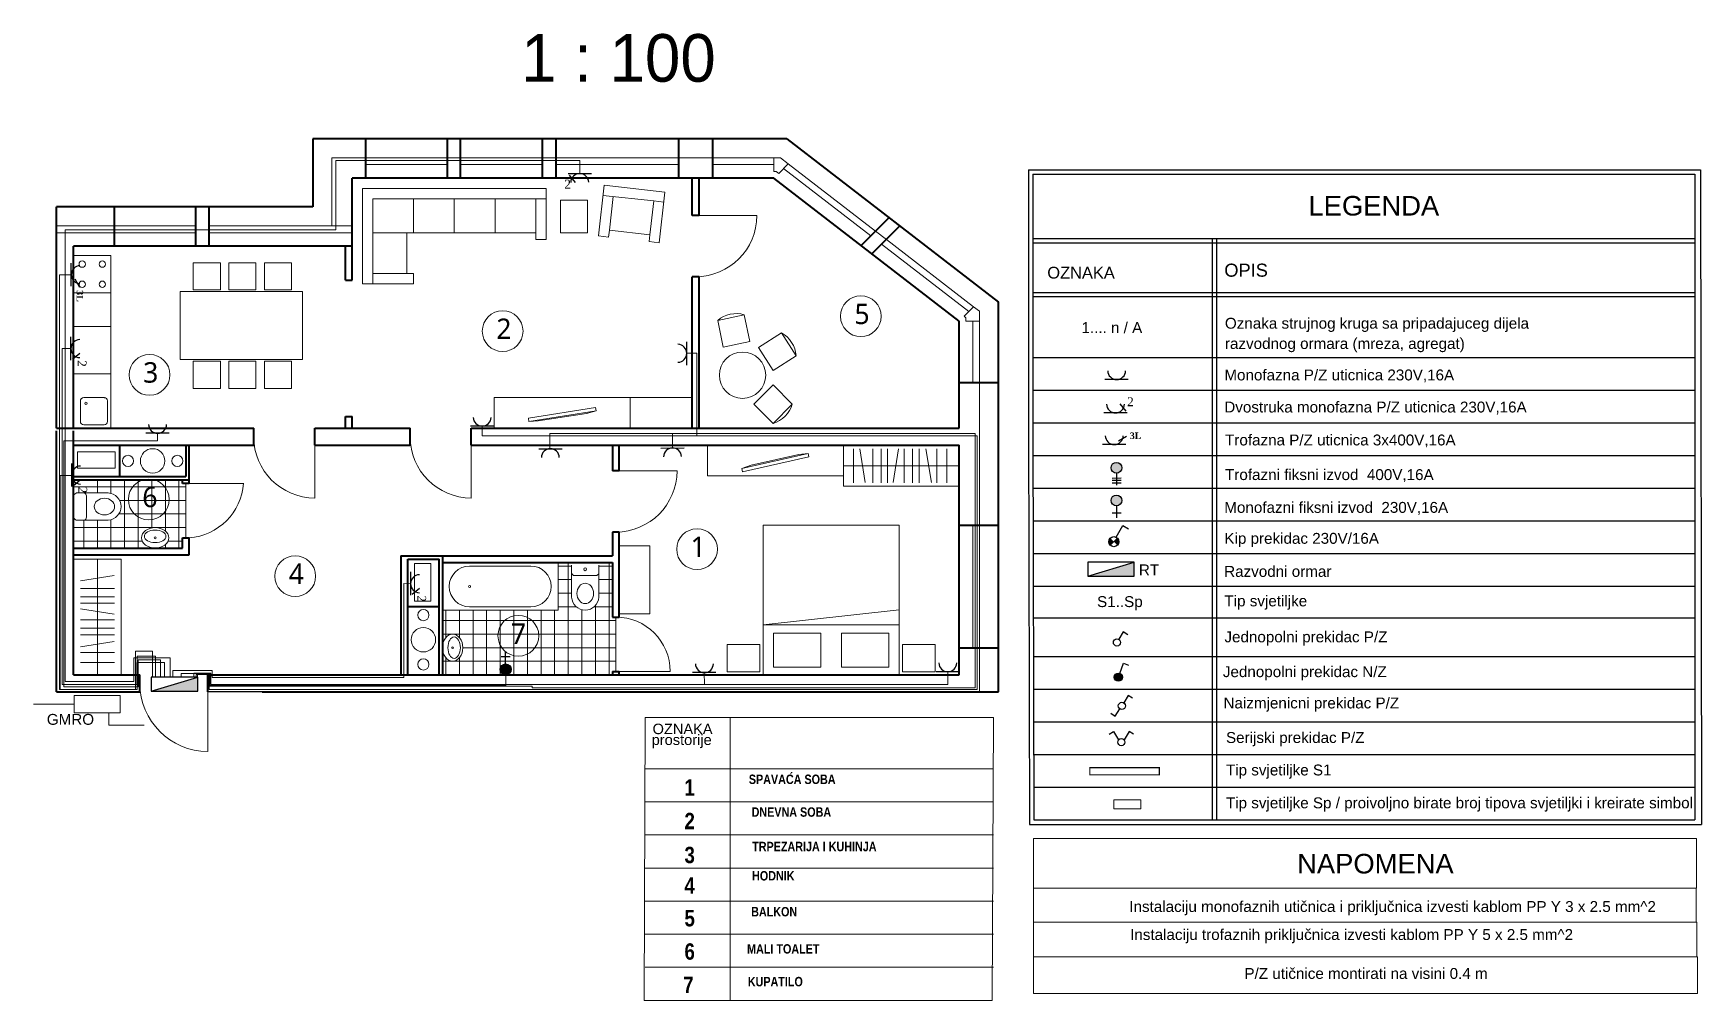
# Model space of a CAD drawing. Header units: millimetres. Extents: x 226041 to 250576, y 234684 to 248902.
import ezdxf
from ezdxf.enums import TextEntityAlignment as Align

# ---------------------------------------------------------------- set-up
doc = ezdxf.new("R2010")
doc.units = ezdxf.units.MM
doc.linetypes.add('DASHDOTX2', pattern=[2, 1, -0.5, 0, -0.5])
for name, color, linetype, lineweight in [('Axes', 40, 'DASHDOTX2', 9), ('Rasvjeta', 7, 'Continuous', 40), ('text_bih', 7, 'Continuous', 0), ('winows', 4, 'Continuous', 18)]:
    doc.layers.add(name, color=color, linetype=linetype, lineweight=lineweight)
for name, color, linetype in [('dwgmodels.com', 250, 'Continuous'), ('ELEKTRO', 7, 'Continuous'), ('Legenda', 7, 'Continuous'), ('legenda elektro', 7, 'Continuous'), ('RasvjetaTEXT', 7, 'Continuous'), ('Uticnice', 7, 'Continuous')]:
    doc.layers.add(name, color=color, linetype=linetype)
doc.styles.add('ARIAL', font='arial.ttf')
doc.styles.get("Standard").update_dxf_attribs({"font": 'arial.ttf'})
doc.styles.add('Standard 1', font='segoeuil.ttf')
doc.styles.add('TNRCE', font='times.ttf')

# ---------------------------------------------------------------- blocks, each defined once
blk = doc.blocks.new('pr')
at = {"layer": 'ELEKTRO'}
for points in [[(1879.6, 1354.7), (1887.8, 1359.8), (1897.2, 1344.8)], [(1924.7, 1354.7), (1916.6, 1359.8), (1907.2, 1344.8)]]:
    blk.add_lwpolyline(points, dxfattribs=at)
blk.add_circle((1902.2, 1340.4), 6.62, dxfattribs=at)
blk = doc.blocks.new('in')
at = {"layer": 'Rasvjeta'}
blk.add_hatch(color=256, dxfattribs=at).paths.add_polyline_path([(6376, -22275.5, 1), (6391, -22275.5, 1)])
at = {"layer": 'RasvjetaTEXT', "color": 7}
for p, q in [((6386.2, -22268.5), (6393.2, -22249.7)), ((6393.2, -22249.7), (6402.5, -22253.2))]:
    blk.add_line(p, q, dxfattribs=at)
blk.add_circle((6383.5, -22275.5), 7.5, dxfattribs=at)

msp = doc.modelspace()

# ---------------------------------------------------------------- hatches: boundary and pattern name
at = {"layer": 'Legenda'}
for points in [[(242232, 240921), (242232, 241127), (241548, 240921)], [(228458, 239233), (228458, 239440), (227775, 239233)]]:
    msp.add_hatch(color=256, dxfattribs=at).paths.add_polyline_path(points)
at = {"layer": 'RasvjetaTEXT'}
h = msp.add_hatch(color=256, dxfattribs=at)
h.paths.add_polyline_path([(241984, 241482), (241932, 241430), (241984, 241377, 0.198912), (242006, 241430, 0.198912)])
h.paths.add_polyline_path([(241879, 241482, 0.198912), (241857, 241430, 0.198912), (241879, 241377), (241932, 241430)])
at = {"layer": 'Uticnice', "ltscale": 0.01}
h = msp.add_hatch(color=256, dxfattribs=at)
h.paths.add_polyline_path([(242050, 242516, 1), (241890, 242516, 1)])
h.paths.add_polyline_path([(242050, 242036, 1), (241890, 242036, 1)])
msp.add_hatch(color=256, dxfattribs=at).paths.add_polyline_path([(232907, 239552, 1), (233067, 239552, 1)])

# ---------------------------------------------------------------- linework, layer by layer
at = {"lineweight": 40}
for p, q in [((237122, 247352), (230152, 247352)), ((230152, 247352), (230152, 246352)), ((230932, 246772), (230932, 247352)), ((232125, 247352), (232125, 246772)), ((232325, 246772), (232325, 247352)), ((233525, 247352), (233525, 246772)), ((233732, 246772), (233732, 247352)), ((235532, 246772), (235532, 247352)), ((236032, 246772), (236032, 247352)), ((237122, 247352), (240237, 244951)), ((237122, 247352), (240237, 244951)), ((230732, 245772), (230732, 246772)), ((236932, 246772), (230732, 246772)), ((235732, 246225), (235732, 246772)), ((235832, 246225), (235832, 246772)), ((239657, 244672), (236932, 246772)), ((239657, 244672), (236932, 246772)), ((226382, 243097), (226382, 246352)), ((230152, 246352), (226382, 246352)), ((227232, 245772), (227232, 246352)), ((228425, 246352), (228425, 245772)), ((228625, 245772), (228625, 246352)), ((235832, 246225), (235732, 246225)), ((238215, 245783), (238626, 246193)), ((238374, 245661), (238784, 246071)), ((226632, 244272), (226632, 245772)), ((230732, 245772), (226632, 245772)), ((230632, 245272), (230632, 245772)), ((230732, 245272), (230732, 245772)), ((230632, 245272), (230732, 245272)), ((235732, 243097), (235732, 245325)), ((235832, 245325), (235732, 245325)), ((235832, 243097), (235832, 245325)), ((240237, 239222), (240237, 244951)), ((239657, 243097), (239657, 244672)), ((226632, 243097), (226632, 244272)), ((239657, 243772), (240237, 243772)), ((230632, 243097), (230632, 243272)), ((230632, 243272), (230732, 243272)), ((230732, 243097), (230732, 243272)), ((226382, 243097), (226382, 243097)), ((226382, 243097), (229282, 243097)), ((226382, 240386), (226382, 243061)), ((226632, 241561), (226632, 243061)), ((229282, 242847), (229282, 243097)), ((230182, 243097), (231582, 243097)), ((230182, 242847), (230182, 243097)), ((231582, 242847), (231582, 243097)), ((232482, 243097), (239657, 243097)), ((232482, 242847), (232482, 243097)), ((226382, 242847), (226382, 242847)), ((226632, 242387), (226632, 242847)), ((226632, 242847), (228282, 242847)), ((226632, 242847), (229282, 242847)), ((227309, 242847), (227309, 242387)), ((228282, 242847), (228282, 242387)), ((228332, 242337), (228332, 242847)), ((228332, 242287), (228332, 242847)), ((230182, 242847), (231582, 242847)), ((232482, 242847), (239657, 242847)), ((234557, 242847), (234557, 242472)), ((234657, 242472), (234657, 242847)), ((239657, 239472), (239657, 242847)), ((234657, 242472), (234557, 242472)), ((226632, 241337), (226632, 242387)), ((226632, 242387), (228282, 242387)), ((226632, 242337), (228332, 242337)), ((228232, 242287), (228232, 242337)), ((228332, 242287), (228232, 242287)), ((226382, 239222), (226382, 241672)), ((226632, 239472), (226632, 241672)), ((239657, 241672), (240237, 241672)), ((226382, 239472), (226382, 241482)), ((226632, 240386), (226632, 241561)), ((228232, 241337), (228232, 241487)), ((228232, 241487), (228332, 241487)), ((228332, 241237), (228332, 241487)), ((234557, 241572), (234557, 241222)), ((234657, 241572), (234557, 241572)), ((234657, 240322), (234657, 241572)), ((226632, 241337), (228232, 241337)), ((226632, 241237), (228332, 241237)), ((231447, 241222), (232057, 241222)), ((231447, 241222), (231447, 239472)), ((231447, 241222), (231447, 240822)), ((231447, 241222), (234557, 241222)), ((232057, 241222), (232057, 240222)), ((231547, 239472), (231547, 241172)), ((231547, 241172), (232007, 241172)), ((231547, 240171), (231547, 241172)), ((232007, 239472), (232007, 241172)), ((232057, 241122), (234557, 241122)), ((234557, 241122), (234557, 240322)), ((234557, 240822), (234557, 240322)), ((231547, 240479), (232007, 240479)), ((226382, 240386), (226382, 240386)), ((232057, 240222), (232057, 239472)), ((234557, 240322), (234657, 240322)), ((232057, 239932), (232057, 239472)), ((239657, 239872), (240237, 239872)), ((226632, 239472), (227607, 239472)), ((227607, 239222), (227607, 239472)), ((228607, 239472), (229407, 239472)), ((228607, 239222), (228607, 239472)), ((229407, 239472), (230157, 239472)), ((230157, 239472), (239657, 239472)), ((234557, 239522), (234557, 239472)), ((234557, 239522), (234657, 239522)), ((234557, 239522), (234557, 239472)), ((234657, 239472), (234657, 239522)), ((226382, 239222), (227615, 239222)), ((229407, 239222), (234307, 239222)), ((233357, 239222), (233657, 239222)), ((234307, 239222), (240237, 239222))]:
    msp.add_line(p, q, dxfattribs=at)
at = {"lineweight": 20}
for p, q in [((230432, 247072), (230432, 246072)), ((237030, 247072), (230432, 247072)), ((237030, 247072), (236932, 247072)), ((237030, 247072), (236932, 247072)), ((237030, 247072), (236932, 247072)), ((237030, 247072), (236932, 247072)), ((236932, 247072), (236932, 246872)), ((237144, 246984), (237030, 247072)), ((236932, 246872), (236965, 246872)), ((236965, 246872), (237003, 246843)), ((237003, 246843), (237144, 246984)), ((230882, 246622), (230882, 245222)), ((233582, 246622), (230882, 246622)), ((233582, 246622), (233582, 245872)), ((234435, 246670), (234352, 245924)), ((235329, 246570), (234435, 246670)), ((231032, 246472), (231032, 245972)), ((231632, 246472), (231032, 246472)), ((231632, 246472), (231632, 245972)), ((232232, 246472), (231632, 246472)), ((232232, 246472), (232232, 245972)), ((232832, 246472), (232232, 246472)), ((232832, 246472), (232832, 245972)), ((233432, 246472), (232832, 246472)), ((233432, 246472), (233432, 245972)), ((233582, 246472), (233432, 246472)), ((234192, 246452), (233792, 246452)), ((233792, 246452), (233792, 245972)), ((234192, 246452), (234192, 245972)), ((235164, 246438), (234418, 246521)), ((234567, 246504), (234512, 246007)), ((235164, 246438), (235108, 245941)), ((235313, 246421), (235164, 246438)), ((235329, 246570), (235246, 245825)), ((231632, 245972), (231032, 245972)), ((231032, 245972), (231032, 245222)), ((231532, 245972), (231532, 245372)), ((232232, 245972), (231632, 245972)), ((232832, 245972), (232232, 245972)), ((233432, 245972), (232832, 245972)), ((233432, 245972), (233432, 245872)), ((233432, 245872), (233582, 245872)), ((234192, 245972), (233792, 245972)), ((234352, 245924), (234501, 245908)), ((234512, 246007), (234501, 245908)), ((235108, 245941), (234512, 246007)), ((235108, 245941), (235097, 245841)), ((238286, 245854), (238428, 245995)), ((238428, 245995), (238586, 245873)), ((238445, 245732), (238586, 245873)), ((235097, 245841), (235246, 245825)), ((231032, 245372), (231532, 245372)), ((231532, 245372), (231632, 245372)), ((231632, 245372), (231632, 245222)), ((231632, 245222), (230882, 245222)), ((239728, 244743), (239869, 244884)), ((239869, 244884), (239957, 244817)), ((239757, 244720), (239728, 244743)), ((239757, 244672), (239757, 244720)), ((239957, 244672), (239757, 244672)), ((239957, 244817), (239957, 239222)), ((239957, 244817), (239957, 244672)), ((239957, 244817), (239957, 244672)), ((239957, 244817), (239957, 244672)), ((239957, 244817), (239957, 244672)), ((232816, 243097), (232816, 243547)), ((232816, 243547), (235709, 243547)), ((233323, 243247), (234310, 243403)), ((234310, 243403), (234318, 243354)), ((234816, 243097), (234816, 243547)), ((233323, 243247), (233330, 243198)), ((233330, 243198), (234318, 243354)), ((233466, 243204), (233330, 243198)), ((233466, 243204), (234175, 243316)), ((234175, 243316), (234318, 243354)), ((226692, 242509), (226692, 242749)), ((226692, 242749), (227243, 242749)), ((227243, 242749), (227243, 242509)), ((235957, 242847), (235957, 242397)), ((237434, 242725), (236458, 242508)), ((237445, 242676), (236469, 242459)), ((237299, 242710), (236599, 242554)), ((237434, 242725), (237299, 242710)), ((237434, 242725), (237445, 242676)), ((237957, 242247), (237957, 242847)), ((237957, 242847), (237957, 242397)), ((238103, 242297), (238103, 242797)), ((238276, 242300), (238196, 242794)), ((238387, 242297), (238387, 242797)), ((238510, 242297), (238510, 242797)), ((238605, 242297), (238605, 242797)), ((238684, 242301), (238765, 242794)), ((238849, 242297), (238849, 242797)), ((238972, 242297), (238972, 242797)), ((239067, 242297), (239067, 242797)), ((239248, 242300), (239168, 242794)), ((239327, 242297), (239327, 242797)), ((239477, 242547), (239477, 242797)), ((227243, 242509), (226692, 242509)), ((236599, 242554), (236458, 242508)), ((236458, 242508), (236469, 242459)), ((239657, 242547), (237957, 242547)), ((239477, 242297), (239477, 242547)), ((228282, 242287), (228882, 242287)), ((228332, 242287), (229132, 242287)), ((236957, 242397), (235957, 242397)), ((237957, 242397), (236957, 242397)), ((239657, 242247), (237957, 242247)), ((226670, 242146), (227141, 242146)), ((226823, 241790), (226823, 242102)), ((226670, 241746), (227141, 241746)), ((238774, 241672), (236774, 241672)), ((236774, 239472), (236774, 241672)), ((238774, 239472), (238774, 241672)), ((234657, 241371), (235107, 241371)), ((235107, 241371), (235107, 240371)), ((226632, 241172), (226982, 241172)), ((226982, 239472), (226982, 241172)), ((226982, 241172), (227332, 241172)), ((227332, 239472), (227332, 241172)), ((231645, 240556), (231645, 241107)), ((231645, 241107), (231885, 241107)), ((231885, 241107), (231885, 240556)), ((232457, 241072), (233357, 241072)), ((233957, 241085), (233957, 240614)), ((234357, 241085), (234357, 240614)), ((226732, 240743), (227232, 240743)), ((226735, 240854), (227229, 240933)), ((234313, 240931), (234001, 240931)), ((226732, 240619), (227232, 240619)), ((226732, 240525), (227232, 240525)), ((226735, 240445), (227229, 240364)), ((231885, 240556), (231645, 240556)), ((232457, 240472), (233357, 240472)), ((226732, 240281), (227232, 240281)), ((232057, 240422), (233757, 240422)), ((234657, 240371), (235107, 240371)), ((236774, 240210), (238774, 240426)), ((238774, 240210), (236774, 240210)), ((226732, 240157), (227232, 240157)), ((226732, 240063), (227232, 240063)), ((226735, 239882), (227229, 239961)), ((232007, 239982), (232007, 239472)), ((236924, 239584), (236924, 240084)), ((236924, 240084), (237624, 240084)), ((237624, 239584), (237624, 240084)), ((238624, 240084), (237924, 240084)), ((237924, 239584), (237924, 240084)), ((238624, 239584), (238624, 240084)), ((226732, 239802), (227232, 239802)), ((232057, 239932), (232057, 239472)), ((236724, 239918), (236244, 239918)), ((236244, 239518), (236244, 239918)), ((236724, 239518), (236724, 239918)), ((239304, 239918), (238824, 239918)), ((238824, 239518), (238824, 239918)), ((239304, 239518), (239304, 239918)), ((226732, 239653), (226982, 239653)), ((226982, 239653), (227232, 239653)), ((232057, 239472), (233757, 239472)), ((234607, 239522), (235407, 239522)), ((236724, 239518), (236244, 239518)), ((236924, 239584), (237624, 239584)), ((238624, 239584), (237924, 239584)), ((239304, 239518), (238824, 239518))]:
    msp.add_line(p, q, dxfattribs=at)
at = {"color": 252, "lineweight": 13}
for p, q in [((232125, 247072), (230925, 247072)), ((233525, 247072), (232325, 247072)), ((233525, 246972), (233525, 247072)), ((235532, 247072), (233732, 247072)), ((233732, 247072), (233732, 246972)), ((235532, 246972), (235532, 247072)), ((236932, 247072), (236032, 247072)), ((236932, 247072), (236032, 247072)), ((236032, 247072), (236032, 246972)), ((236932, 247072), (236932, 246972)), ((232125, 246972), (230925, 246972)), ((233525, 246972), (232325, 246972)), ((235532, 246972), (233732, 246972)), ((236932, 246972), (236032, 246972)), ((238357, 245925), (237074, 246914)), ((238428, 245995), (237144, 246984)), ((228425, 246072), (226382, 246072)), ((228425, 245972), (226382, 245972)), ((230732, 246072), (228625, 246072)), ((230732, 245972), (228625, 245972)), ((239869, 244884), (238586, 245873)), ((239799, 244814), (238515, 245803)), ((239857, 243772), (239857, 244672)), ((239957, 244672), (239857, 244672)), ((239957, 243772), (239957, 244672)), ((239957, 243772), (239857, 243772)), ((239857, 241672), (239957, 241672)), ((239857, 241672), (239857, 239872)), ((239957, 241672), (239957, 239872)), ((239957, 241672), (239957, 239872)), ((239957, 239872), (239857, 239872)), ((239957, 239872), (239857, 239872))]:
    msp.add_line(p, q, dxfattribs=at)
at = {"color": 252, "lineweight": 20}
for p, q in [((230925, 247072), (230925, 246972)), ((232125, 247072), (232125, 246972)), ((232325, 247072), (232325, 246972)), ((227225, 246072), (227225, 245972)), ((228425, 246072), (228425, 245972)), ((228625, 246072), (228625, 245972)), ((239957, 243772), (239957, 244672)), ((239957, 243772), (239957, 244672)), ((239957, 243772), (239957, 244672))]:
    msp.add_line(p, q, dxfattribs=at)
at = {"lineweight": 13}
for p, q in [((235782, 246225), (236682, 246225)), ((227182, 245637), (226632, 245637)), ((227182, 245637), (227182, 243097)), ((228792, 245531), (228392, 245531)), ((228392, 245531), (228392, 245131)), ((228792, 245531), (228792, 245131)), ((229315, 245531), (228915, 245531)), ((228915, 245531), (228915, 245131)), ((229315, 245531), (229315, 245131)), ((229838, 245531), (229438, 245531)), ((229438, 245531), (229438, 245131)), ((229838, 245531), (229838, 245131)), ((228200, 245107), (228200, 244107)), ((228200, 245107), (230000, 245107)), ((228792, 245131), (228392, 245131)), ((229315, 245131), (228915, 245131)), ((229838, 245131), (229438, 245131)), ((230000, 245107), (230000, 244107)), ((226632, 245087), (227182, 245087)), ((236497, 244765), (236105, 244682)), ((236105, 244682), (236188, 244291)), ((236497, 244765), (236580, 244374)), ((226632, 244593), (227182, 244593)), ((236580, 244374), (236188, 244291)), ((237043, 244501), (236706, 244285)), ((237043, 244501), (237259, 244164)), ((236706, 244285), (236922, 243948)), ((237259, 244164), (236922, 243948)), ((226632, 243897), (227182, 243897)), ((228200, 244107), (230000, 244107)), ((228392, 243682), (228392, 244082)), ((228792, 244082), (228392, 244082)), ((228792, 243682), (228792, 244082)), ((228915, 243682), (228915, 244082)), ((229315, 244082), (228915, 244082)), ((229315, 243682), (229315, 244082)), ((229438, 243682), (229438, 244082)), ((229838, 244082), (229438, 244082)), ((229838, 243682), (229838, 244082)), ((228792, 243682), (228392, 243682)), ((229315, 243682), (228915, 243682)), ((229838, 243682), (229438, 243682)), ((236919, 243735), (236637, 243451)), ((237203, 243452), (236919, 243735)), ((226732, 243497), (226732, 243197)), ((226782, 243547), (227086, 243547)), ((227132, 243501), (227132, 243197)), ((236920, 243169), (236637, 243451)), ((237203, 243452), (236920, 243169)), ((226782, 243147), (227082, 243147)), ((230182, 242972), (230182, 242072)), ((232482, 242972), (232482, 242072)), ((234607, 242472), (235507, 242472)), ((226632, 242237), (228282, 242237)), ((226982, 242146), (226982, 242337)), ((227182, 242139), (227182, 242337)), ((227382, 241337), (227382, 242337)), ((227582, 241337), (227582, 242337)), ((227782, 241633), (227782, 242337)), ((227982, 241586), (227982, 242337)), ((228182, 241337), (228182, 242337)), ((228282, 241487), (228282, 242287)), ((227310, 242037), (228282, 242037)), ((226782, 241337), (226782, 241746)), ((226982, 241337), (226982, 241746)), ((227182, 241337), (227182, 241752)), ((227300, 241837), (228282, 241837)), ((226632, 241637), (228282, 241637)), ((226632, 241437), (227644, 241437)), ((228021, 241437), (228232, 241437)), ((226908, 241237), (228332, 241237)), ((227782, 241337), (227782, 241342)), ((227982, 241337), (227982, 241388)), ((233757, 241122), (233757, 240422)), ((233957, 241072), (233757, 241072)), ((233907, 239472), (233907, 241122)), ((234557, 241072), (234357, 241072)), ((234507, 239472), (234507, 241122)), ((233957, 240872), (233757, 240872)), ((234557, 240872), (234357, 240872)), ((233957, 240672), (233757, 240672)), ((234025, 240472), (233757, 240472)), ((234557, 240472), (234289, 240472)), ((234307, 239472), (234307, 240490)), ((234557, 240672), (234357, 240672)), ((234607, 240272), (232057, 240272)), ((232107, 240021), (232107, 240422)), ((232307, 240021), (232307, 240422)), ((232507, 239472), (232507, 240422)), ((232707, 239472), (232707, 240422)), ((232907, 239472), (232907, 240422)), ((233107, 239472), (233107, 240422)), ((233307, 239472), (233307, 240422)), ((233507, 239472), (233507, 240422)), ((233707, 239472), (233707, 240422)), ((234107, 239472), (234107, 240429)), ((234607, 239522), (234607, 240322)), ((234607, 240072), (232057, 240072)), ((232107, 239472), (232107, 239723)), ((232307, 239472), (232307, 239723)), ((234607, 239872), (232357, 239872)), ((234607, 239672), (232057, 239672)), ((228607, 239347), (228607, 238347))]:
    msp.add_line(p, q, dxfattribs=at)
at = {"lineweight": 15}
for p, q in [((235025, 234684), (235040, 238845)), ((235040, 238845), (240161, 238845)), ((240142, 234684), (240161, 238845)), ((235040, 238091), (240161, 238091)), ((235040, 237605), (240161, 237605)), ((235040, 237119), (240161, 237119)), ((235040, 236633), (240161, 236633)), ((235040, 236147), (240161, 236147)), ((235040, 235661), (240161, 235661)), ((235040, 235175), (240161, 235175)), ((235022, 234684), (240142, 234684))]:
    msp.add_line(p, q, dxfattribs=at)
at = {"lineweight": 13}
for centre, radius in [((226759, 245510), 46.7), ((227055, 245510), 46.7), ((226759, 245214), 46.7), ((227055, 245214), 46.7), ((226815, 243464), 15.3), ((232457, 240772), 15.3)]:
    msp.add_circle(centre, radius, dxfattribs=at)
at = {"lineweight": 20}
for centre, radius in [((236471, 243877), 341), ((227433, 242617), 82.5), ((227795, 242617), 180), ((228158, 242617), 82.5), ((227832, 241487), 13.2), ((234157, 241024), 21.3), ((231777, 240351), 82.5), ((231777, 239989), 180), ((231777, 239626), 82.5), ((232207, 239872), 13.2)]:
    msp.add_circle(centre, radius, dxfattribs=at)
at = {"color": 252, "lineweight": 9}
for centre, start, end in [((235782, 246225), 270, 0), ((230182, 242972), 180, 270), ((232482, 242972), 180, 270), ((234607, 242472), 270, 0)]:
    msp.add_arc(centre, 900, start, end, dxfattribs=at)
at = {"lineweight": 20}
for centre, radius, start, end in [((236380, 244351), 431, 74.2913, 129.6438), ((236830, 244127), 431, 5.0077, 60.3602), ((236791, 243580), 431, 287.4031, 342.7557), ((226693, 242089), 61.1, 112.5566, 181.9575), ((226769, 242095), 55.2, 7.6443, 68.0171), ((227131, 241946), 200, 272.6576, 87.3424), ((226693, 241802), 61.1, 178.0425, 247.4434), ((226769, 241797), 55.2, 291.9829, 352.3557), ((232457, 240772), 300, 90, 270), ((233357, 240772), 300, 270, 90), ((234008, 240986), 55.2, 201.9829, 262.3557), ((234306, 240986), 55.2, 277.6443, 338.0171), ((234157, 240623), 200, 182.6576, 357.3424)]:
    msp.add_arc(centre, radius, start, end, dxfattribs=at)
at = {"lineweight": 13}
for centre, radius, start, end in [((226783, 243496), 51, 91.0915, 181.0915), ((227084, 243499), 48, 2.3838, 92.3838), ((226783, 243198), 50.7, 180.7889, 270.7889), ((227078, 243202), 54.4, 274.4974, 355.5026)]:
    msp.add_arc(centre, radius, start, end, dxfattribs=at)
at = {"color": 252, "lineweight": 13}
for centre, radius, start, end in [((228273, 242347), 861, 273.9439, 356.0561), ((234607, 239522), 800, 0, 90)]:
    msp.add_arc(centre, radius, start, end, dxfattribs=at)
at = {"color": 252, "lineweight": 20}
msp.add_arc((228607, 239347), 1000, 180, 270, dxfattribs=at)
at = {"lineweight": 20, "extrusion": (0, 0, -1)}
for centre, major_axis, ratio in [((227086, 241946), (-150, 0), 0.812428), ((227832, 241487), (-200, 0), 0.75), ((227832, 241509), (-159, 0), 0.575434), ((232207, 239872), (0, 200), 0.75), ((232229, 239872), (0, 159), 0.575434)]:
    msp.add_ellipse(centre, major_axis=major_axis, ratio=ratio, dxfattribs=at)
at = {"lineweight": 20}
msp.add_ellipse((234157, 240669), major_axis=(0, 150), ratio=0.812428, dxfattribs=at)
at = {"layer": 'Axes', "color": 18, "linetype": 'Continuous', "ltscale": 200, "true_color": 0x000000}
for centre in [(238210, 244744), (232943, 244525), (227750, 243882), (227738, 242051), (235802, 241320), (229892, 240923), (233174, 240047)]:
    msp.add_circle(centre, 300, dxfattribs=at)
at = {"layer": 'dwgmodels.com'}
msp.add_line((229407, 239222), (228607, 239222), dxfattribs=at)
at = {"layer": 'ELEKTRO'}
for points in [[(242135, 240062), (242070, 240103), (242003, 239995)], [(241887, 238907), (241952, 238866), (242019, 238973)], [(242208, 239129), (242143, 239170), (242076, 239062)]]:
    msp.add_lwpolyline(points, dxfattribs=at)
for centre in [(241977, 239949), (242050, 239016)]:
    msp.add_circle(centre, 53, dxfattribs=at)
at = {"layer": 'Legenda'}
for p, q in [((233907, 246840), (234248, 246841)), ((240676, 246897), (250559, 246897)), ((240676, 246897), (240676, 242970)), ((240739, 246834), (250476, 246834)), ((240739, 246834), (240739, 243033)), ((250476, 246834), (250476, 243033)), ((250559, 246897), (250576, 237271)), ((233921, 246817), (234010, 246710)), ((240739, 245885), (250476, 245885)), ((243377, 245885), (243377, 237342)), ((243442, 245885), (243442, 237342)), ((240739, 245822), (250476, 245822)), ((240739, 245095), (250476, 245095)), ((240739, 245033), (250476, 245033)), ((240739, 245033), (250476, 245033)), ((226594, 244100), (226594, 244441)), ((226617, 244113), (226725, 244202)), ((235649, 244368), (235649, 244027)), ((240739, 244136), (250476, 244136)), ((240739, 243656), (250476, 243656)), ((242142, 243815), (241801, 243815)), ((242112, 243348), (242023, 243455)), ((240739, 243176), (250476, 243176)), ((242125, 243325), (241784, 243325)), ((242125, 243325), (241784, 243325)), ((228037, 243025), (227696, 243025)), ((232811, 243129), (232470, 243129)), ((240676, 243095), (240693, 237271)), ((240739, 243033), (240756, 237342)), ((250476, 243033), (250476, 237342)), ((233476, 242795), (233817, 242795)), ((235270, 242805), (235612, 242809)), ((240739, 242696), (250476, 242696)), ((226605, 242240), (226605, 242581)), ((241971, 242436), (241971, 242259)), ((241971, 242436), (241971, 242259)), ((226628, 242253), (226735, 242342)), ((240739, 242216), (250476, 242216)), ((242038, 242362), (241905, 242361)), ((242038, 242327), (241905, 242327)), ((242038, 242292), (241905, 242292)), ((241971, 241956), (241971, 241779)), ((241971, 241956), (241971, 241779)), ((240739, 241736), (250476, 241736)), ((242038, 241847), (241905, 241847)), ((240739, 241256), (250476, 241256)), ((231590, 240643), (231590, 240985)), ((231590, 240643), (231590, 240985)), ((241548, 240921), (242232, 241127)), ((231613, 240657), (231720, 240746)), ((240739, 240776), (250476, 240776)), ((240739, 240313), (250476, 240313)), ((240739, 240313), (250476, 240313)), ((232919, 239742), (233052, 239742)), ((232986, 239632), (232986, 239809)), ((232986, 239632), (232986, 239809)), ((240756, 239742), (250476, 239742)), ((236079, 239505), (235737, 239505)), ((239658, 239519), (239317, 239519)), ((227775, 239233), (228458, 239440)), ((240756, 239262), (250476, 239262)), ((240756, 238782), (250476, 238782)), ((240756, 238302), (250476, 238302)), ((240756, 237822), (250476, 237822)), ((240693, 237271), (250576, 237271)), ((240756, 237342), (250476, 237342))]:
    msp.add_line(p, q, dxfattribs=at)
for points in [[(241548, 240921), (242232, 240921), (242232, 241127), (241548, 241127)], [(227775, 239233), (228458, 239233), (228458, 239440), (227775, 239440)]]:
    msp.add_lwpolyline(points, close=True, dxfattribs=at)
for centre in [(241970, 242516), (241970, 242516), (241970, 242036), (241970, 242036), (232987, 239552), (232987, 239552)]:
    msp.add_circle(centre, 80, dxfattribs=at)
for centre, start, end in [((234076, 246710), 1.0081, 179.1152), ((226725, 244268), 90.9465, 269.0535), ((235519, 244199), 270.9465, 89.0535), ((241973, 243945), 180.9465, 359.0535), ((241956, 243455), 180.9465, 359.0535), ((227868, 243155), 180.9465, 359.0535), ((232642, 243260), 180.9465, 359.0535), ((233644, 242664), 0.9465, 179.0535), ((235441, 242676), 1.6711, 179.7782), ((226735, 242409), 90.9465, 269.0535), ((231720, 240812), 90.9465, 269.0535), ((235910, 239636), 180.9465, 359.0535), ((239489, 239649), 180.9465, 359.0535)]:
    msp.add_arc(centre, 132, start, end, dxfattribs=at)
at = {"layer": 'Rasvjeta', "color": 7, "const_width": 16}
msp.add_lwpolyline([(242601, 238003), (242601, 238108), (241580, 238108), (241580, 238003)], close=True, dxfattribs=at)
at = {"layer": 'Rasvjeta', "color": 7, "lineweight": 13, "ltscale": 5}
msp.add_lwpolyline([(242328, 237637), (241929, 237637), (241929, 237501), (242328, 237501)], close=True, dxfattribs=at)
at = {"layer": 'RasvjetaTEXT'}
for p, q in [((241879, 241377), (241984, 241482)), ((241967, 241495), (242062, 241668)), ((242062, 241668), (242149, 241621))]:
    msp.add_line(p, q, dxfattribs=at)
msp.add_circle((241932, 241430), 74.1, dxfattribs=at)
at = {"layer": 'Uticnice'}
for p, q in [((226597, 245185), (226597, 245526)), ((242108, 242859), (241767, 242859))]:
    msp.add_line(p, q, dxfattribs=at)
at = {"layer": 'Uticnice', "color": 0}
for p, q in [((226650, 245294), (226720, 245173)), ((241999, 242911), (242120, 242982))]:
    msp.add_line(p, q, dxfattribs=at)
at = {"layer": 'Uticnice'}
for centre, start, end in [((226729, 245355), 90.9465, 269.0535), ((241938, 242990), 180.9465, 359.0535)]:
    msp.add_arc(centre, 132, start, end, dxfattribs=at)
at = {"layer": 'winows', "color": 41, "true_color": 0xf4ee51}
for p, q in [((233682, 247035), (230488, 247035)), ((230488, 247035), (230488, 246013)), ((234076, 247035), (233682, 247035)), ((234076, 246842), (234076, 247035)), ((228948, 246013), (226508, 246013)), ((226508, 246013), (226508, 244384)), ((230488, 246013), (228948, 246013)), ((226508, 244384), (226508, 242990)), ((226508, 242990), (226508, 241534)), ((226508, 241534), (226508, 240298)), ((226508, 240298), (226508, 239376)), ((227517, 239376), (227517, 239722)), ((227517, 239722), (228052, 239722)), ((228052, 239722), (228052, 239440)), ((226508, 239376), (227517, 239376))]:
    msp.add_line(p, q, dxfattribs=at)
at = {"layer": 'winows', "color": 40, "true_color": 0xf8d731}
for p, q in [((226597, 245355), (226426, 245354)), ((226426, 245354), (226426, 244095)), ((226426, 244095), (226426, 242676)), ((226426, 242676), (226426, 241434)), ((226426, 241434), (226426, 240221)), ((226426, 240221), (226426, 239256)), ((227542, 239256), (227542, 239821)), ((227542, 239821), (227771, 239821)), ((227771, 239821), (227791, 239821)), ((227791, 239821), (227791, 239440)), ((226426, 239256), (227542, 239256))]:
    msp.add_line(p, q, dxfattribs=at)
at = {"layer": 'winows', "color": 175, "true_color": 0x4554a5}
for p, q in [((226593, 244268), (226463, 244268)), ((226463, 244268), (226463, 243551)), ((226463, 243551), (226463, 243297)), ((226463, 243297), (226463, 242108)), ((226463, 242108), (226463, 241265)), ((226463, 241265), (226463, 239329)), ((227561, 239655), (227970, 239656)), ((227561, 239329), (227561, 239655)), ((227970, 239656), (227970, 239440)), ((226463, 239329), (227519, 239329)), ((227519, 239329), (227561, 239329))]:
    msp.add_line(p, q, dxfattribs=at)
at = {"layer": 'winows', "color": 217, "true_color": 0x93278f}
for p, q in [((235650, 244199), (235799, 244199)), ((235799, 244199), (235799, 243020)), ((232642, 243128), (232642, 242984)), ((232642, 242984), (234310, 242984)), ((234310, 242984), (236685, 242984)), ((235792, 242984), (235792, 242984)), ((235799, 243020), (235799, 242984)), ((236685, 242984), (238786, 242984)), ((238786, 242984), (239923, 242984)), ((239923, 242984), (239923, 242505)), ((239923, 242505), (239923, 241400)), ((239923, 241400), (239923, 240252)), ((239923, 240252), (239923, 239334)), ((228628, 239499), (228456, 239499)), ((228456, 239499), (228456, 239440)), ((228628, 239257), (228628, 239499)), ((228702, 239257), (228628, 239257)), ((231464, 239257), (228702, 239257)), ((233469, 239257), (231464, 239257)), ((235325, 239257), (233469, 239257)), ((237574, 239257), (235325, 239257)), ((238470, 239257), (237574, 239257)), ((239923, 239257), (238470, 239257)), ((239923, 239334), (239923, 239257))]:
    msp.add_line(p, q, dxfattribs=at)
at = {"layer": 'winows', "color": 114, "true_color": 0x139b48}
for p, q in [((227868, 242911), (226491, 242911)), ((226491, 242911), (226491, 241750)), ((227868, 243024), (227868, 242911)), ((226491, 241750), (226491, 239722)), ((226491, 239722), (226491, 239295)), ((227583, 239295), (227583, 239692)), ((227583, 239692), (227911, 239692)), ((227911, 239692), (227911, 239440)), ((226491, 239295), (227542, 239295)), ((227542, 239295), (227583, 239295))]:
    msp.add_line(p, q, dxfattribs=at)
at = {"layer": 'winows', "color": 30, "true_color": 0xf26722}
for p, q in [((235441, 243020), (233639, 243020)), ((233639, 243020), (233639, 242847)), ((235439, 242808), (235439, 243020)), ((235441, 243020), (237819, 243020)), ((237819, 243020), (239892, 243020)), ((239892, 243020), (239892, 241989)), ((233639, 242847), (233639, 242796)), ((235456, 242807), (235456, 242807)), ((239892, 241989), (239892, 241742)), ((239892, 241742), (239892, 239456)), ((228617, 239478), (228434, 239478)), ((228434, 239478), (228434, 239440)), ((228617, 239472), (228617, 239478)), ((228617, 239307), (228617, 239472)), ((228627, 239307), (228617, 239307)), ((229979, 239307), (228627, 239307)), ((230968, 239307), (229979, 239307)), ((231581, 239307), (230968, 239307)), ((232195, 239307), (231581, 239307)), ((233028, 239307), (232195, 239307)), ((233376, 239307), (233028, 239307)), ((233376, 239284), (233376, 239307)), ((234870, 239284), (233376, 239284)), ((236503, 239284), (234870, 239284)), ((238946, 239284), (236503, 239284)), ((239892, 239284), (238946, 239284)), ((239892, 239456), (239892, 239334)), ((239892, 239334), (239892, 239284))]:
    msp.add_line(p, q, dxfattribs=at)
at = {"layer": 'winows', "color": 244, "true_color": 0x991b1e}
for p, q in [((226434, 242401), (226603, 242402)), ((226434, 242278), (226434, 242401)), ((226434, 242278), (226434, 241884)), ((226434, 241884), (226434, 241645)), ((226434, 241645), (226434, 241258)), ((226434, 241258), (226434, 240873)), ((226434, 240873), (226434, 240451)), ((226434, 240451), (226434, 240135)), ((226434, 240135), (226434, 239722)), ((226434, 239722), (226434, 239500)), ((227568, 239259), (227568, 239746)), ((227568, 239746), (227838, 239746)), ((227838, 239746), (227838, 239440)), ((226434, 239500), (226434, 239329)), ((226434, 239329), (226434, 239259)), ((226434, 239259), (226674, 239259)), ((226674, 239259), (226844, 239259)), ((226844, 239259), (226934, 239259)), ((226934, 239259), (226961, 239259)), ((226961, 239259), (226985, 239259)), ((226985, 239259), (227014, 239259)), ((227014, 239259), (227044, 239259)), ((227044, 239259), (227088, 239259)), ((227088, 239259), (227129, 239259)), ((227129, 239259), (227175, 239259)), ((227175, 239259), (227213, 239259)), ((227213, 239259), (227568, 239259))]:
    msp.add_line(p, q, dxfattribs=at)
at = {"layer": 'winows', "color": 30, "true_color": 0xf8991e}
for p, q in [((231588, 240812), (231489, 240814)), ((231489, 240814), (231489, 239902)), ((231489, 239902), (231489, 239434)), ((228144, 239537), (228094, 239537)), ((228094, 239537), (228094, 239440)), ((228670, 239537), (228144, 239537)), ((228670, 239434), (228670, 239537)), ((228716, 239434), (228670, 239434)), ((231489, 239434), (228716, 239434))]:
    msp.add_line(p, q, dxfattribs=at)
at = {"layer": 'winows', "color": 9, "true_color": 0xd19cc7}
for p, q in [((228266, 239491), (228217, 239491)), ((228217, 239491), (228217, 239440)), ((228423, 239491), (228266, 239491)), ((228444, 239491), (228423, 239491)), ((228635, 239491), (228444, 239491)), ((228635, 239315), (228635, 239491)), ((232988, 239315), (232988, 239472)), ((228712, 239315), (228635, 239315)), ((229555, 239315), (228712, 239315)), ((230968, 239315), (229555, 239315)), ((232195, 239315), (230968, 239315)), ((232988, 239315), (232195, 239315))]:
    msp.add_line(p, q, dxfattribs=at)
at = {"layer": 'winows', "color": 85, "true_color": 0x58ba48}
for p, q in [((228541, 239495), (228400, 239495)), ((228400, 239495), (228400, 239440)), ((228652, 239495), (228541, 239495)), ((228652, 239434), (228652, 239495)), ((235908, 239505), (235910, 239331)), ((239489, 239518), (239489, 239331)), ((228652, 239331), (228652, 239434)), ((228661, 239331), (228652, 239331)), ((229823, 239331), (228661, 239331)), ((230640, 239331), (229823, 239331)), ((230914, 239331), (230640, 239331)), ((231191, 239331), (230914, 239331)), ((231519, 239331), (231191, 239331)), ((231805, 239331), (231519, 239331)), ((232119, 239331), (231805, 239331)), ((232456, 239331), (232119, 239331)), ((232770, 239331), (232456, 239331)), ((233102, 239331), (232770, 239331)), ((233460, 239331), (233102, 239331)), ((234402, 239331), (233460, 239331)), ((235348, 239331), (234402, 239331)), ((235820, 239331), (235348, 239331)), ((238141, 239331), (235820, 239331)), ((239489, 239331), (238141, 239331))]:
    msp.add_line(p, q, dxfattribs=at)
at = {"layer": 'winows', "color": 5}
for p, q in [((226642, 239042), (226041, 239042)), ((227149, 238915), (227149, 238731)), ((227149, 238731), (227669, 238731))]:
    msp.add_line(p, q, dxfattribs=at)
at = {"layer": 'winows', "color": 0}
msp.add_line((236289, 238846), (236289, 234684), dxfattribs=at)
at = {"layer": 'winows', "color": 5}
msp.add_lwpolyline([(226642, 239169), (227318, 239169), (227318, 238915), (226642, 238915)], close=True, dxfattribs=at)
at = {"layer": 'winows', "color": 0}
for points in [[(240751, 237065), (250502, 237065), (250502, 236339), (240751, 236339)], [(240751, 236339), (250496, 236339), (250496, 235835), (240751, 235835)], [(240751, 235835), (250505, 235835), (250505, 235326), (240751, 235326)], [(240751, 235326), (250514, 235326), (250514, 234789), (240751, 234789)]]:
    msp.add_lwpolyline(points, close=True, dxfattribs=at)

# ---------------------------------------------------------------- block references
at = {"layer": 'ELEKTRO', "xscale": 8, "yscale": 8, "zscale": 8}
msp.add_blockref('pr', (226824, 227761), dxfattribs=at)
at = {"layer": 'RasvjetaTEXT', "xscale": 8, "yscale": 8, "zscale": 8}
msp.add_blockref('in', (190929, 417642, 143), dxfattribs=at)

# ---------------------------------------------------------------- texts
at = {"color": 252, "lineweight": 13, "insert": (233214, 248891), "char_height": 1000, "width": 21997.17, "attachment_point": 1}
msp.add_mtext('{\\fMS Reference Sans Serif|b0|i0|c0|p34;\\H0.7x;\\C256;1 : 100 \\fTimes New Roman|b0|i0|c0|p18;\\P\\H1.429x; }', dxfattribs=at)
at = {"layer": 'Axes', "color": 18, "ltscale": 200, "true_color": 0x000000, "style": 'Standard 1'}
for s, p in [('5', (238228, 244779)), ('2', (232961, 244560)), ('3', (227767, 243918)), ('6', (227755, 242087)), ('1', (235819, 241356)), ('4', (229909, 240958)), ('7', (233176, 240078))]:
    msp.add_text(s, height=300, dxfattribs=at).set_placement(p, align=Align.MIDDLE_CENTER)
at = {"layer": 'ELEKTRO', "style": 'ARIAL'}
for s, p in [('Oznaka strujnog kruga sa pripadajuceg dijela', (243565, 244561, 159)), ('razvodnog ormara (mreza, agregat)', (243565, 244263, 159)), ('S1..Sp', (241685, 240469, 302)), ('Tip svjetiljke', (243558, 240479, 302)), ('Jednopolni prekidac P/Z', (243558, 239951, 302)), ('Jednopolni prekidac N/Z', (243535, 239439, 302)), ('Naizmjenicni prekidac P/Z', (243544, 238979, 302)), ('Serijski prekidac P/Z', (243581, 238471, 302)), ('Tip svjetiljke S1', (243580, 237994, 302)), ('Tip svjetiljke Sp / proivoljno birate broj tipova svjetiljki i kreirate simbol', (243580, 237511, 302)), ('Instalaciju monofaznih utičnica i priključnica izvesti kablom PP Y 3 x 2.5 mm^ 2', (242159, 235987, 302)), ('Instalaciju trofaznih priključnica izvesti kablom PP Y 5 x 2.5 mm^ 2', (242171, 235575, 302)), ('P/Z utičnice montirati na visini 0.4 m', (243852, 235003, 302))]:
    msp.add_text(s, height=160, dxfattribs=at).set_placement(p)
at = {"layer": 'ELEKTRO', "color": 5, "style": 'ARIAL'}
msp.add_text('GMRO', height=160, dxfattribs=at).set_placement((226239, 238738))
at = {"layer": 'Legenda', "style": 'TNRCE'}
for rotation, p in [(0.0616, (233849, 246621)), (270, (226692, 244099)), (270, (226702, 242239)), (270, (231687, 240642))]:
    msp.add_text('2', height=130, rotation=rotation, dxfattribs=at).set_placement(p)
at = {"layer": 'Legenda'}
for s, height, style, p in [('LEGENDA  ', 288, 'ARIAL', (244794, 246224, 36)), ('OZNAKA', 172.8, 'ARIAL', (240953, 245298, 171)), ('OPIS ', 192, 'ARIAL', (243556, 245325, 190)), ('1.... n / A', 160, 'ARIAL', (241455, 244497, 159)), ('Monofazna P/Z uticnica 230V,16A', 160, 'ARIAL', (243557, 243801, 159)), ('2', 130, 'TNRCE', (242126, 243422)), ('Dvostruka monofazna P/Z uticnica 230V,16A', 160, 'ARIAL', (243556, 243329, 159)), ('Trofazni fiksni izvod  400V,16A', 160, 'ARIAL', (243567, 242336, 159)), ('Monofazni fiksni izvod  230V,16A', 160, 'ARIAL', (243556, 241854, 159)), ('Kip prekidac 230V/16A', 160, 'ARIAL', (243557, 241399, 159)), ('RT', 160, 'ARIAL', (242300, 240936, 429)), ('Razvodni ormar ', 160, 'ARIAL', (243554, 240913, 159)), ('NAPOMENA', 288, 'ARIAL', (244627, 236553, 36))]:
    msp.add_text(s, height=height, dxfattribs=dict(at, style=style)).set_placement(p)
at = {"layer": 'legenda elektro', "style": 'ARIAL'}
msp.add_text('Trofazna P/Z uticnica 3x400V,16A', height=160, dxfattribs=at).set_placement((243567, 242845, 159))
at = {"layer": 'text_bih', "ltscale": 5}
for s, p in [('OZNAKA', (235148, 238601)), (' prostorije', (235075, 238441))]:
    msp.add_text(s, height=153.6, dxfattribs=at).set_placement(p)
at = {"layer": 'text_bih', "ltscale": 5, "attachment_point": 5}
for s, insert, char_height, width in [('{\\fArial Narrow|b1|i0|c238|p34;SPAVAĆA SOBA}', (237201, 237936), 138.24, 3072), ('{\\fArial Narrow|b1|i0|c238|p34;1}', (235693, 237817), 240, 2457.6), ('{\\fArial Narrow|b1|i0|c238|p34;DNEVNA SOBA}', (237189, 237455), 138.24, 3072), ('{\\fArial Narrow|b1|i0|c238|p34;2}', (235693, 237324), 240, 2457.6), ('{\\fArial Narrow|b1|i0|c238|p34;TRPEZARIJA I KUHINJA}', (237527, 236948), 138.24, 3072), ('{\\fArial Narrow|b1|i0|c238|p34;3}', (235693, 236823), 240, 2457.6), ('{\\fArial Narrow|b1|i0|c238|p34;HODNIK}', (236923, 236518), 138.24, 3072), ('{\\fArial Narrow|b1|i0|c238|p34;4}', (235693, 236376), 240, 2457.6), ('{\\fArial Narrow|b1|i0|c238|p34;BALKON}', (236936, 235990), 138.24, 3072), ('{\\fArial Narrow|b1|i0|c238|p34;5}', (235693, 235893), 240, 2457.6), ('{\\fArial Narrow|b1|i0|c238|p34;6}', (235693, 235404), 240, 2457.6), ('{\\fArial Narrow|b1|i0|c238|p34;MALI TOALET}', (237070, 235443), 138.24, 3072), ('{\\fArial Narrow|b1|i0|c238|p34;7}', (235675, 234916), 240, 2457.6), ('{\\fArial Narrow|b1|i0|c238|p34;KUPATILO}', (236953, 234962), 138.24, 3072)]:
    msp.add_mtext(s, dxfattribs=dict(at, insert=insert, char_height=char_height, width=width))
at = {"layer": 'Uticnice', "insert": (226773, 245126, 286), "char_height": 96, "width": 1610.48, "attachment_point": 1, "rotation": 270, "style": 'ARIAL'}
msp.add_mtext('{\\fTimes New Roman|b1|i0|c238|p18;3L}', dxfattribs=at)
at = {"layer": 'Uticnice', "insert": (242167, 243035, 286), "char_height": 96, "width": 1610.48, "attachment_point": 1, "style": 'ARIAL'}
msp.add_mtext('{\\fTimes New Roman|b1|i0|c238|p18;3L}', dxfattribs=at)

doc.saveas('drawing.dxf')
